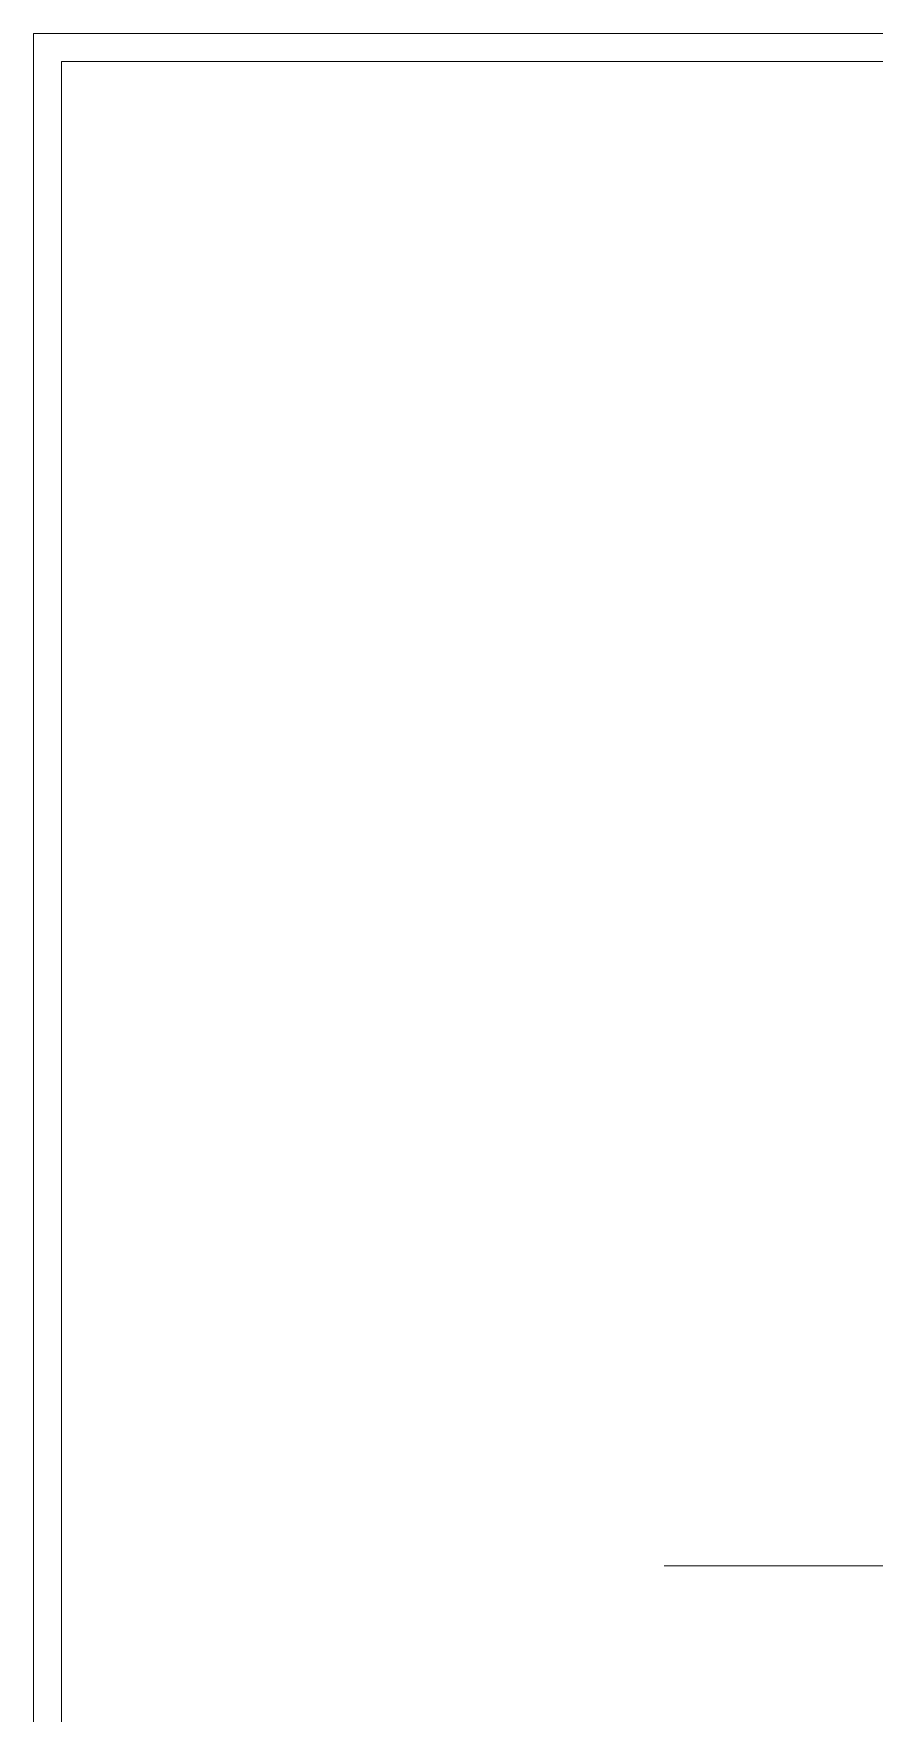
# Model space of a CAD drawing. Header units: metres. Extents: x -2 to 3328848, y -2 to 2725060.
# Drawn here: x 1663573.2 to 1663724.7, y 1363007.1 to 1363309.8 of the extents above; entities that cross this region are included whole.
import ezdxf
from ezdxf.enums import TextEntityAlignment as Align

# ---------------------------------------------------------------- set-up
doc = ezdxf.new("R2010")
doc.units = ezdxf.units.M
doc.linetypes.add('0', pattern=[0])
doc.layers.get('0').update_dxf_attribs({"color": 253, "lineweight": 0})
doc.layers.add('CAJETIN', color=7, linetype='Continuous', lineweight=0, true_color=0x000000)
doc.layers.add('CORTE123', color=253, linetype='Continuous', lineweight=0)
doc.styles.get("Standard").update_dxf_attribs({"font": 'arial.ttf'})

# ---------------------------------------------------------------- blocks, each defined once
blk = doc.blocks.new('*U96')
for points in [[(-594, 0), (0, 0), (0, 420), (-594, 420)], [(-589, 5), (-5, 5), (-5, 415), (-589, 415)]]:
    blk.add_lwpolyline(points, close=True)
at = {"lineweight": 30, "flags": 104}
blk.add_attdef('NOMBRE_PROYECTO', text='', height=5, dxfattribs=at).set_placement((-165, 63.27), align=Align.TOP_LEFT)
for tag, p in [('PROMOTOR', (-133.74, 41.5)), ('SITUACION', (-133.74, 34.5)), ('AUTOR', (-133.74, 27.5)), ('1/X', (-133.74, 20.5)), ('XX/XX/XXXX', (-80.02, 20.5)), ('V.X', (-25.12, 20.5)), ('NOMBRE_PLANO', (-133.74, 13.5)), ('X', (-25.12, 13.48))]:
    blk.add_attdef(tag, text='', height=3.5).set_placement(p, align=Align.MIDDLE_LEFT)

msp = doc.modelspace()

# ---------------------------------------------------------------- linework, layer by layer
at = {"layer": 'CAJETIN', "linetype": 'Continuous'}
for points in [[(1663573.183, 1362889.845), (1664167.183, 1362889.845), (1664167.183, 1363309.845), (1663573.183, 1363309.845)], [(1663578.183, 1362894.845), (1664162.183, 1362894.845), (1664162.183, 1363304.845), (1663578.183, 1363304.845)]]:
    msp.add_lwpolyline(points, close=True, dxfattribs=at)
at = {"layer": 'CORTE123', "linetype": '0', "ltscale": 0.004}
msp.add_line((1663732.859, 1363033.749), (1663686.797, 1363033.749), dxfattribs=at)

# ---------------------------------------------------------------- block references
at = {"layer": 'CAJETIN'}
msp.add_blockref('*U96', (1664167.183, 1362889.845), dxfattribs=at)

doc.saveas('drawing.dxf')
